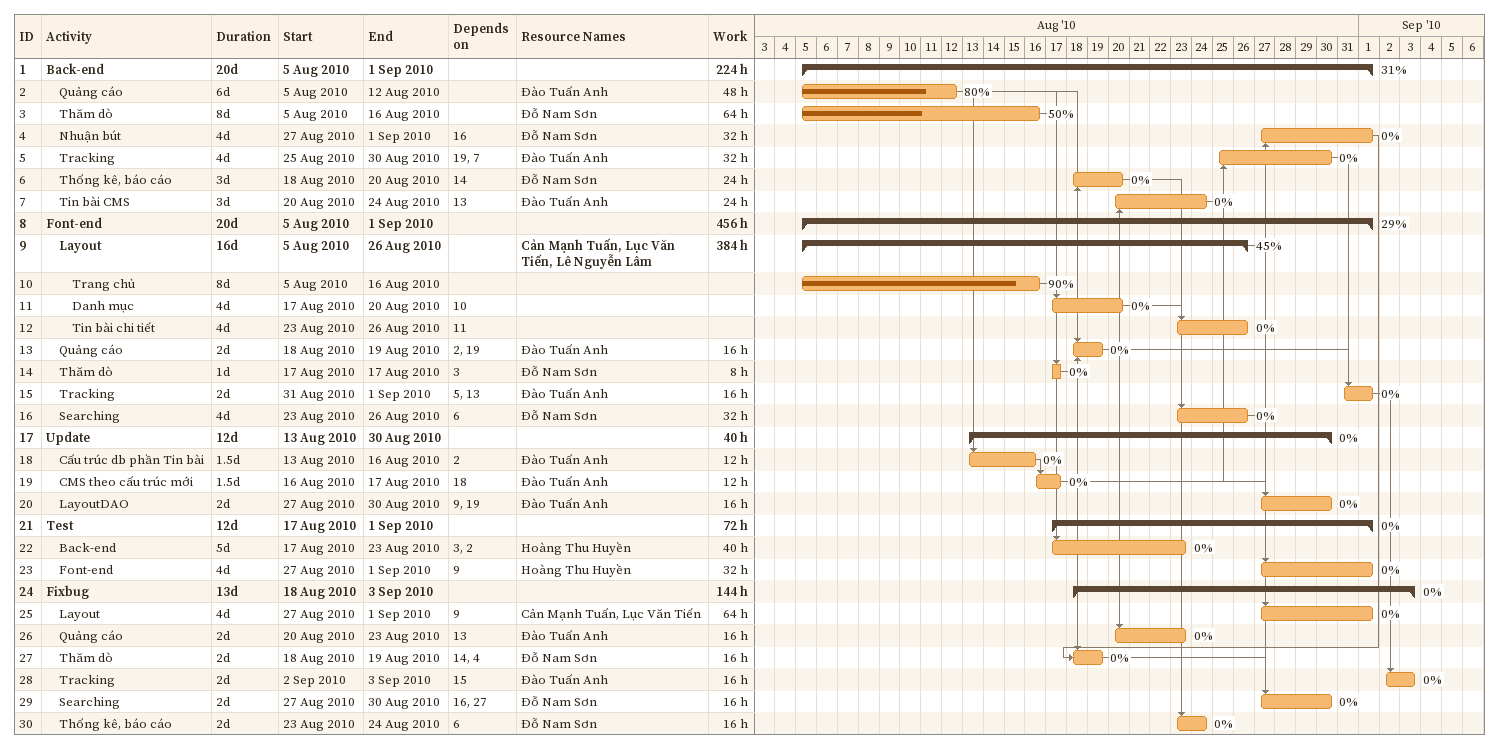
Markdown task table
| ID | Level | Task | Duration | Start | Finish | Predecessors | Resources | % complete | Work (h) |
|---|---|---|---|---|---|---|---|---|---|
| 1 | 1 | **Back-end** | 20d | 2010-08-05 | 2010-09-01 |  |  | 31 | 224 |
| 2 | 2 | Quảng cáo | 6d | 2010-08-05 | 2010-08-12 |  | Đào Tuấn Anh | 80 | 48 |
| 3 | 2 | Thăm dò | 8d | 2010-08-05 | 2010-08-16 |  | Đỗ Nam Sơn | 50 | 64 |
| 4 | 2 | Nhuận bút | 4d | 2010-08-27 | 2010-09-01 | 16 | Đỗ Nam Sơn | 0 | 32 |
| 5 | 2 | Tracking | 4d | 2010-08-25 | 2010-08-30 | 19, 7 | Đào Tuấn Anh | 0 | 32 |
| 6 | 2 | Thống kê, báo cáo | 3d | 2010-08-18 | 2010-08-20 | 14 | Đỗ Nam Sơn | 0 | 24 |
| 7 | 2 | Tin bài CMS | 3d | 2010-08-20 | 2010-08-24 | 13 | Đào Tuấn Anh | 0 | 24 |
| 8 | 1 | **Font-end** | 20d | 2010-08-05 | 2010-09-01 |  |  | 29 | 456 |
| 9 | 2 | **Layout** | 16d | 2010-08-05 | 2010-08-26 |  | Cản Mạnh Tuấn, Lục Văn Tiến, Lê Nguyễn Lâm | 45 | 384 |
| 10 | 3 | Trang chủ | 8d | 2010-08-05 | 2010-08-16 |  |  | 90 |  |
| 11 | 3 | Danh mục | 4d | 2010-08-17 | 2010-08-20 | 10 |  | 0 |  |
| 12 | 3 | Tin bài chi tiết | 4d | 2010-08-23 | 2010-08-26 | 11 |  | 0 |  |
| 13 | 2 | Quảng cáo | 2d | 2010-08-18 | 2010-08-19 | 2, 19 | Đào Tuấn Anh | 0 | 16 |
| 14 | 2 | Thăm dò | 1d | 2010-08-17 | 2010-08-17 | 3 | Đỗ Nam Sơn | 0 | 8 |
| 15 | 2 | Tracking | 2d | 2010-08-31 | 2010-09-01 | 5, 13 | Đào Tuấn Anh | 0 | 16 |
| 16 | 2 | Searching | 4d | 2010-08-23 | 2010-08-26 | 6 | Đỗ Nam Sơn | 0 | 32 |
| 17 | 1 | **Update** | 12d | 2010-08-13 | 2010-08-30 |  |  | 0 | 40 |
| 18 | 2 | Cấu trúc db phần Tin bài | 1.5d | 2010-08-13 | 2010-08-16 | 2 | Đào Tuấn Anh | 0 | 12 |
| 19 | 2 | CMS theo cấu trúc mới | 1.5d | 2010-08-16 | 2010-08-17 | 18 | Đào Tuấn Anh | 0 | 12 |
| 20 | 2 | LayoutDAO | 2d | 2010-08-27 | 2010-08-30 | 9, 19 | Đào Tuấn Anh | 0 | 16 |
| 21 | 1 | **Test** | 12d | 2010-08-17 | 2010-09-01 |  |  | 0 | 72 |
| 22 | 2 | Back-end | 5d | 2010-08-17 | 2010-08-23 | 3, 2 | Hoàng Thu Huyền | 0 | 40 |
| 23 | 2 | Font-end | 4d | 2010-08-27 | 2010-09-01 | 9 | Hoàng Thu Huyền | 0 | 32 |
| 24 | 1 | **Fixbug** | 13d | 2010-08-18 | 2010-09-03 |  |  | 0 | 144 |
| 25 | 2 | Layout | 4d | 2010-08-27 | 2010-09-01 | 9 | Cản Mạnh Tuấn, Lục Văn Tiến | 0 | 64 |
| 26 | 2 | Quảng cáo | 2d | 2010-08-20 | 2010-08-23 | 13 | Đào Tuấn Anh | 0 | 16 |
| 27 | 2 | Thăm dò | 2d | 2010-08-18 | 2010-08-19 | 14, 4 | Đỗ Nam Sơn | 0 | 16 |
| 28 | 2 | Tracking | 2d | 2010-09-02 | 2010-09-03 | 15 | Đào Tuấn Anh | 0 | 16 |
| 29 | 2 | Searching | 2d | 2010-08-27 | 2010-08-30 | 16, 27 | Đỗ Nam Sơn | 0 | 16 |
| 30 | 2 | Thống kê, báo cáo | 2d | 2010-08-23 | 2010-08-24 | 6 | Đỗ Nam Sơn | 0 | 16 |
